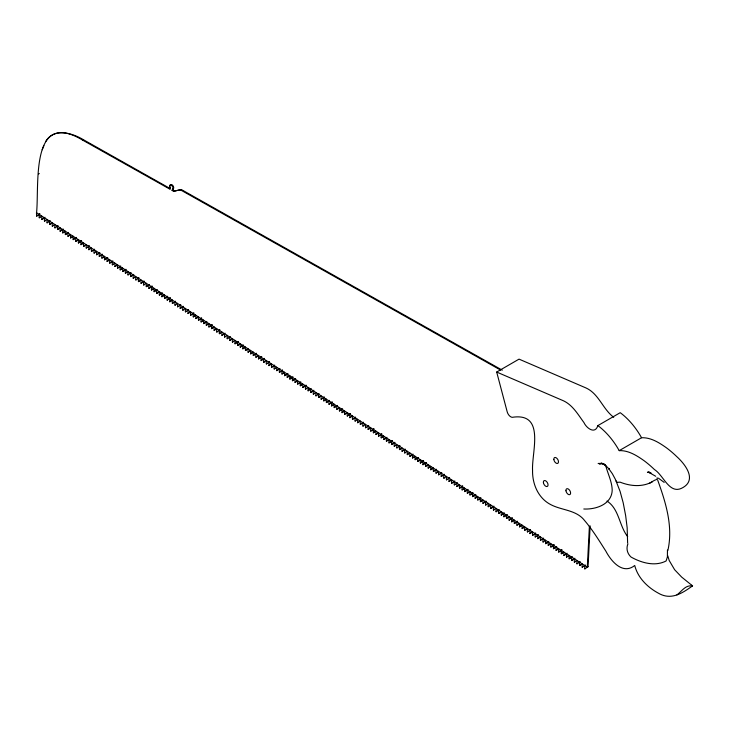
<?xml version="1.0" encoding="UTF-8"?>
<svg xmlns="http://www.w3.org/2000/svg" width="729" height="729" viewBox="0 0 729 729"><rect width="100%" height="100%" fill="white"/><g stroke="black" fill="none" stroke-linecap="round" stroke-linejoin="round"><path stroke-width="1.09" d="M627.614 542.987L627.168 527.851L625.655 515.649L623.204 502.837L620.106 491.437L615.376 479.345L612.36 473.741L608.706 468.574L609.408 469.276L604.341 464.218L605.708 465.594L601.68 463.225L603.384 463.808M36.568 212.74C39.384 184.783 29.925 108.557 82.833 140.232L170.139 189.312A8.866 5.121 60 0 0 169.948 187.918L169.711 187.18A2.442 1.403 60 0 1 171.351 185.239A2.442 1.403 60 0 1 172.691 189.093L173.429 188.674A2.442 1.403 60 0 0 172.527 185.175A2.442 1.403 60 0 0 170.267 185.64M589.396 526.302L587.31 567.153L36.45 212.668L36.641 216.112L39.794 213.925L36.641 216.112M587.228 567.098L588.048 566.734L590.135 525.873M667.855 550.541C673.332 526.438 665.741 502.436 657.613 479.892M502.281 370.177L181.293 189.522L173.575 191.308L172.09 190.433A6.698 3.864 60 0 1 172.518 189.248L172.609 189.175M172.09 190.469L172.828 190.014A7.044 4.073 60 0 1 173.22 188.893L173.265 188.838M42.2 149.755L43.922 145.654M627.961 543.861L627.769 544.217A16.402 13.532 -7.3 0 0 631.068 557.065C641.42 562.861 654.915 566.77 666.106 560.975L667.39 556.947L667.454 550.031M597.862 425.599A51.522 29.743 60 0 1 619.203 450.64C628.462 450.258 636.745 455.525 644.026 460.664A81.894 47.276 60 0 1 654.442 469.549C663.272 474.98 669.049 493.806 681.214 488.448C697.926 480.703 685.533 464.583 676.804 456.646A81.894 47.276 60 0 0 666.379 447.761C659.107 442.612 650.824 437.354 641.556 437.737A51.522 29.743 60 0 0 620.224 412.687L597.862 425.599C595.064 434.757 586.398 428.06 583.929 422.547C578.079 414.619 572.857 405.297 563.626 400.868L496.686 372.045L519.039 359.133L585.988 387.956C598.91 393.815 602.837 409.27 613.727 417.28M45.645 141.544C53.864 127.502 72.344 132.933 83.571 139.813L169.884 188.392M39.056 214.344L39.248 217.789L41.671 216.03L41.863 219.465L42.592 219.046M41.863 219.465L45.016 217.278M44.278 217.707L44.469 221.151L46.893 219.383L47.075 222.828L47.813 222.409M47.075 222.828L50.237 220.641M49.499 221.069L49.69 224.514L52.114 222.746L52.297 226.19L53.035 225.762M52.297 226.19L54.721 224.423L54.912 227.867L55.641 227.448M54.912 227.867L58.065 225.68L57.336 226.108L57.518 229.553L59.869 227.949M57.518 229.553L59.942 227.785L60.133 231.23L63.286 229.043M60.133 231.23L62.557 229.462L62.74 232.906L65.091 231.312M62.74 232.906L65.163 231.148L65.355 234.592L67.706 232.988M65.355 234.592L68.508 232.396M67.77 232.824L67.961 236.269L70.385 234.501L70.576 237.946L72.918 236.351M70.312 234.665L67.961 236.269M70.576 237.946L72.991 236.187L73.182 239.631L76.345 237.435L73.182 239.631M75.606 237.864L75.789 241.308L78.213 239.54L78.404 242.985L81.557 240.798L78.404 242.985M78.14 239.704L75.789 241.308M80.828 241.226L81.01 244.671L83.434 242.903L83.625 246.347L84.354 245.919M83.361 243.067L81.01 244.671M83.625 246.347L86.049 244.579L86.232 248.024L86.97 247.605M86.232 248.024L89.394 245.837L88.656 246.265L88.847 249.71L89.576 249.282M88.847 249.71L91.271 247.942L91.453 251.387L92.191 250.958M91.453 251.387L94.615 249.2M93.877 249.619L94.068 253.063L96.483 251.305L96.675 254.749L97.413 254.321M96.675 254.749L99.837 252.553L99.098 252.981L99.281 256.426L100.019 255.997M99.281 256.426L102.443 254.239L101.705 254.658L101.896 258.102L104.247 256.508M101.896 258.102L104.32 256.344L104.502 259.788L107.664 257.592L104.502 259.788M106.926 258.02L107.117 261.465L109.541 259.697L109.724 263.142L112.075 261.547M109.468 259.861L107.117 261.465M109.724 263.142L112.886 260.955M112.148 261.383L112.339 264.827L114.763 263.06L114.945 266.504L117.296 264.9M114.945 266.504L117.369 264.736L117.56 268.181L119.911 266.586M117.56 268.181L120.713 265.994M119.975 266.422L120.167 269.867L122.59 268.099L122.782 271.543L125.935 269.356L122.782 271.543M122.518 268.263L120.167 269.867M125.197 269.776L125.388 273.22L127.812 271.461L127.994 274.906L128.732 274.478M127.739 271.625L125.388 273.22M127.994 274.906L131.156 272.71M130.418 273.138L130.609 276.583L133.762 274.396L133.033 274.815L133.216 278.259L133.954 277.84M133.216 278.259L135.64 276.501L135.831 279.945L136.569 279.517M135.831 279.945L138.984 277.749M138.255 278.177L138.437 281.622L140.861 279.854L141.052 283.299L141.781 282.879M141.052 283.299L144.205 281.112L143.476 281.54L143.659 284.984L144.397 284.556M143.659 284.984L146.082 283.216L146.274 286.661L149.427 284.474L146.274 286.661M148.88 288.338L152.042 286.151L148.88 288.338L148.689 284.893M151.304 286.579L151.495 290.024L153.91 288.256L154.101 291.7L157.264 289.513M153.837 288.42L151.495 290.024M154.101 291.7L156.525 289.932L156.708 293.377L159.059 291.782M156.708 293.377L159.132 291.618L159.323 295.063L161.674 293.459M159.323 295.063L162.476 292.876M161.747 293.295L161.929 296.739L164.353 294.972L164.544 298.416L167.697 296.229M164.28 295.136L161.929 296.739M164.544 298.416L166.968 296.657L167.151 300.102L170.313 297.915L167.151 300.102M169.575 298.334L169.766 301.779L172.19 300.011L172.372 303.455L173.11 303.036M172.117 300.175L169.766 301.779M172.372 303.455L175.534 301.268L174.796 301.697L174.987 305.141L175.716 304.713M174.987 305.141L177.402 303.373L177.594 306.818L178.332 306.39M177.594 306.818L180.756 304.631M180.017 305.05L180.209 308.495L183.362 306.308M182.624 306.736L182.815 310.18L185.239 308.413L185.421 311.857L186.159 311.438M185.421 311.857L188.583 309.67L187.845 310.098L188.036 313.534L188.775 313.115M188.036 313.534L190.46 311.775L190.643 315.22L193.805 313.033L190.643 315.22M193.067 313.452L193.258 316.896L195.682 315.138L195.864 318.573L198.215 316.978M195.609 315.293L193.258 316.896M195.864 318.573L198.288 316.814L198.479 320.259L201.632 318.072L198.479 320.259M200.903 318.491L201.086 321.936L203.509 320.177L203.701 323.612L206.052 322.018M203.437 320.332L201.086 321.936M203.701 323.612L206.854 321.425M206.116 321.853L206.307 325.298L208.731 323.53L208.922 326.975L212.075 324.788L208.922 326.975M208.658 323.694L206.307 325.298M211.337 325.216L211.528 328.651L213.952 326.893L214.135 330.337L216.486 328.733M213.879 327.057L211.528 328.651M214.135 330.337L216.559 328.569L216.75 332.014L217.488 331.595M216.75 332.014L219.903 329.827L219.174 330.255L219.356 333.7L220.094 333.271M219.356 333.7L221.78 331.932L221.971 335.376L222.7 334.948M221.971 335.376L225.124 333.189M224.395 333.609L224.578 337.053L227.001 335.294L227.193 338.739L227.922 338.311M227.193 338.739L230.346 336.543M229.617 336.971L229.799 340.416L232.223 338.648L232.414 342.092L233.143 341.673M232.414 342.092L234.829 340.334L235.02 343.778L238.183 341.582L235.02 343.778M237.444 342.01L237.627 345.455L240.051 343.687L240.242 347.132L243.404 344.945M239.978 343.851L237.627 345.455M240.242 347.132L242.666 345.373L242.848 348.817L245.199 347.214M242.848 348.817L245.272 347.05L245.463 350.494L247.814 348.89M245.463 350.494L247.887 348.726L248.07 352.171L250.421 350.576M248.07 352.171L250.494 350.412L250.685 353.857L253.036 352.253M250.685 353.857L253.109 352.089L253.291 355.533L256.453 353.346L253.291 355.533M255.715 353.765L255.906 357.21L258.33 355.451L258.513 358.896L261.675 356.7L258.513 358.896M258.257 355.615L255.906 357.21M260.936 357.128L261.128 360.573L264.281 358.386L263.543 358.805L263.734 362.249L264.472 361.83M263.734 362.249L266.158 360.49L266.34 363.935L267.078 363.507M266.34 363.935L269.502 361.739L268.764 362.167L268.955 365.612L269.694 365.183M268.955 365.612L271.379 363.844L271.562 367.288L272.3 366.869M271.562 367.288L274.724 365.101M273.986 365.53L274.177 368.974L276.601 367.206L276.783 370.651L277.521 370.223M276.783 370.651L279.945 368.464M279.398 372.328L282.551 370.141L279.398 372.328L279.207 368.883M281.822 370.569L282.005 374.013L284.428 372.246L284.62 375.69L287.773 373.503L284.62 375.69M284.356 372.41L282.005 374.013M287.035 373.922L287.226 377.367L289.65 375.608L289.841 379.053L292.192 377.449M289.577 375.772L287.226 377.367M289.841 379.053L292.994 376.857M292.447 380.729L295.609 378.542L292.447 380.729L292.256 377.285M294.871 378.962L295.054 382.406L297.478 380.647L297.669 384.092L300.02 382.488M297.405 380.811L295.054 382.406M297.669 384.092L300.822 381.896M300.093 382.324L300.275 385.769L302.699 384.001L302.89 387.445L306.043 385.258L302.89 387.445M302.626 384.165L300.275 385.769M305.314 385.687L305.497 389.131L307.92 387.363L308.112 390.808L308.841 390.38L308.704 387.801M308.112 390.808L311.265 388.621M310.536 389.04L310.718 392.484L313.88 390.297L313.142 390.726L313.333 394.17L314.062 393.742M313.333 394.17L315.748 392.402L315.939 395.847L316.678 395.419M315.939 395.847L319.102 393.66M318.363 394.079L318.555 397.524L320.97 395.765L321.161 399.21L321.899 398.781M321.161 399.21L324.323 397.013L323.585 397.442L323.767 400.886L326.118 399.282M323.767 400.886L326.191 399.118L326.382 402.563L329.535 400.376M326.382 402.563L328.806 400.804L328.989 404.249L332.151 402.062L328.989 404.249M331.413 402.481L331.604 405.925L334.028 404.158L334.21 407.602L337.372 405.415M333.955 404.322L331.604 405.925M334.21 407.602L336.634 405.843L336.825 409.288L339.176 407.684M336.825 409.288L339.249 407.52L339.432 410.965L341.783 409.361M339.432 410.965L342.594 408.778M341.855 409.197L342.047 412.641L344.462 410.883L344.653 414.327L347.004 412.723M344.398 411.047L342.047 412.641M344.653 414.327L347.077 412.559L347.268 416.004L350.421 413.817L347.268 416.004M349.683 414.236L349.874 417.681L352.298 415.922L352.481 419.366L353.219 418.938M352.481 419.366L355.643 417.179L354.905 417.599L355.096 421.043L355.834 420.615M355.096 421.043L357.52 419.275L357.702 422.72L358.44 422.301M357.702 422.72L360.126 420.961L360.317 424.406L361.055 423.977M360.317 424.406L363.47 422.219M362.741 422.638L362.924 426.082L365.347 424.324L365.539 427.759L366.268 427.34M365.539 427.759L368.692 425.572M367.963 426L368.145 429.445L370.569 427.677L370.76 431.121L373.913 428.934L370.76 431.121M370.496 427.841L368.145 429.445M373.175 429.363L373.366 432.798L375.79 431.039L375.982 434.484L378.324 432.88M375.717 431.204L373.366 432.798M375.982 434.484L378.397 432.716L378.588 436.161L381.75 433.974L378.588 436.161M381.012 434.402L381.194 437.837L383.618 436.079L383.809 439.523L386.16 437.919M383.545 436.243L381.194 437.837M383.809 439.523L386.962 437.336M386.233 437.755L386.416 441.2L388.839 439.441L389.031 442.877L392.184 440.69L389.031 442.877M388.767 439.596L386.416 441.2M391.637 444.562L394.799 442.375L391.637 444.562L391.455 441.118M394.061 442.795L394.252 446.239L396.676 444.48L396.858 447.925L397.597 447.497M396.858 447.925L400.021 445.729L399.282 446.157L399.474 449.602L400.203 449.173M399.474 449.602L401.889 447.834L402.08 451.278L402.818 450.859M402.08 451.278L405.242 449.091M404.504 449.52L404.686 452.964L407.11 451.196L407.301 454.641L408.04 454.213M407.301 454.641L409.725 452.873L409.908 456.318L410.646 455.898M409.908 456.318L413.07 454.131M412.332 454.559L412.523 458.003L414.947 456.236L415.129 459.68L418.291 457.493L415.129 459.68M414.874 456.4L412.523 458.003M417.553 457.912L417.744 461.357L420.168 459.598L420.351 463.043L423.513 460.846L420.351 463.043M420.095 459.762L417.744 461.357M422.966 464.719L426.119 462.532L422.966 464.719L422.774 461.275M425.39 462.951L425.572 466.396L427.996 464.637L428.187 468.082L430.538 466.478M427.923 464.801L425.572 466.396M428.187 468.082L430.602 466.314L430.793 469.758L433.144 468.155M430.793 469.758L433.217 467.991L433.4 471.435L435.751 469.841M433.4 471.435L436.562 469.248M435.824 469.676L436.015 473.121L438.439 471.353L438.621 474.798L439.359 474.369M438.366 471.517L436.015 473.121M438.621 474.798L441.783 472.611M441.045 473.03L441.236 476.474L444.389 474.287L443.66 474.716L443.843 478.16L444.581 477.732M443.843 478.16L446.266 476.392L446.458 479.837L447.187 479.409M446.458 479.837L449.611 477.65L448.882 478.069L449.064 481.514L449.802 481.094M449.064 481.514L451.488 479.755L451.679 483.199L452.408 482.771M451.679 483.199L454.832 481.003M454.094 481.432L454.285 484.876L457.447 482.689M456.709 483.108L456.901 486.553L459.316 484.794L459.507 488.239L462.669 486.043L459.507 488.239M459.243 484.958L456.901 486.553M461.931 486.471L462.113 489.915L464.537 488.148L464.728 491.592L467.881 489.405L464.728 491.592M464.464 488.312L462.113 489.915M467.152 489.833L467.335 493.278L469.758 491.51L469.95 494.955L472.301 493.351M469.686 491.674L467.335 493.278M469.95 494.955L473.103 492.768M472.556 496.631L475.718 494.444L472.556 496.631L472.374 493.187M474.98 494.873L475.171 498.317L477.595 496.549L477.777 499.994L480.129 498.39M477.522 496.713L475.171 498.317M477.777 499.994L480.94 497.807M480.201 498.226L480.393 501.67L482.808 499.912L482.999 503.356L483.737 502.928M482.744 500.076L480.393 501.67M482.999 503.356L486.161 501.16L485.423 501.588L485.614 505.033L486.343 504.605M485.614 505.033L488.029 503.265L488.22 506.71L488.959 506.291M488.22 506.71L490.644 504.951L490.827 508.395L491.565 507.967M490.827 508.395L493.989 506.199L493.251 506.628L493.442 510.072L494.18 509.644M493.442 510.072L495.866 508.304L496.048 511.749L496.786 511.33M496.048 511.749L499.21 509.562M498.472 509.99L498.663 513.435L501.087 511.667L501.27 515.111L503.621 513.508M501.27 515.111L504.432 512.924M503.885 516.788L507.038 514.601L503.885 516.788L503.693 513.344M506.309 515.029L506.491 518.474L508.915 516.706L509.106 520.151L512.259 517.964L509.106 520.151M508.842 516.87L506.491 518.474M511.521 518.383L511.712 521.827L514.136 520.069L514.328 523.513L517.481 521.326L514.328 523.513M514.063 520.233L511.712 521.827M516.743 521.745L516.934 525.19L519.358 523.422L519.54 526.867L521.891 525.272M519.285 523.586L516.934 525.19M519.54 526.867L521.964 525.108L522.155 528.552L524.506 526.949M522.155 528.552L524.579 526.785L524.762 530.229L527.113 528.625M524.762 530.229L527.185 528.461L527.377 531.906L528.115 531.487M527.377 531.906L530.53 529.719L529.801 530.147L529.983 533.592L530.721 533.163M529.983 533.592L532.407 531.824L532.598 535.268L533.327 534.849M532.598 535.268L535.751 533.081L535.022 533.51L535.204 536.945L535.943 536.526M535.204 536.945L538.366 534.758L537.628 535.186L537.82 538.631L538.549 538.202M537.82 538.631L540.235 536.863L540.426 540.307L541.164 539.888M540.426 540.307L543.588 538.12M542.85 538.549L543.041 541.984L545.456 540.225L545.647 543.67L547.998 542.066M545.647 543.67L548.809 541.483M548.071 541.902L548.254 545.347L550.677 543.588L550.869 547.023L554.022 544.836L550.869 547.023M550.605 543.743L548.254 545.347M553.475 548.709L556.637 546.522L553.475 548.709L553.293 545.265M555.899 546.941L556.09 550.386L558.514 548.627L558.696 552.063L561.859 549.876L558.696 552.063M558.441 548.782L556.09 550.386M561.12 550.304L561.312 553.748L563.736 551.981L563.918 555.425L566.269 553.821M563.663 552.145L561.312 553.748M563.918 555.425L567.08 553.238M566.342 553.666L566.533 557.111L568.948 555.343L569.139 558.788L572.301 556.601M568.884 555.507L566.533 557.111M569.139 558.788L571.563 557.02L571.746 560.464L572.484 560.045M571.746 560.464L574.908 558.277L574.17 558.706L574.361 562.15L575.099 561.722M574.361 562.15L576.785 560.382L576.967 563.827L577.705 563.399M576.967 563.827L580.129 561.64L579.391 562.059L579.582 565.504L580.32 565.084M579.582 565.504L582.006 563.745L582.189 567.189L582.927 566.761M582.189 567.189L585.351 564.993M584.612 565.422L584.804 568.866L588.048 566.734M676.913 594.9C681.524 591.52 685.533 584.776 692.122 585.961L692.55 585.87C681.524 593.825 670.68 600.532 658.114 593.032C647.352 587.164 637.784 577.66 634.722 565.485C622.703 575.081 611.102 561.193 605.854 551.142C599.202 540.754 592.777 530.138 584.749 520.743C576.557 509.835 562.013 510.5 550.896 504.696C538.275 498.299 532.27 484.047 532.562 470.424C531.541 451.898 545.757 412.104 512.132 417.325A5.349 3.089 60 0 1 507.211 411.885L496.686 372.045M652.218 481.933L649.047 483.473L654.66 480.229A16.147 3.49 1.9 0 0 657.066 477.723M82.833 140.232L83.571 139.813M38.555 173.921L39.284 173.502M39.248 217.789L39.986 217.37M44.469 221.151L45.207 220.723M49.69 224.514L50.429 224.085M169.821 187.453L170.55 187.025M173.575 191.308L181.293 189.522M94.068 253.063L94.797 252.644M112.339 264.827L113.068 264.399M130.609 276.583L131.348 276.154M138.437 281.622L139.175 281.194M180.209 308.495L180.938 308.075M182.815 310.18L183.553 309.752M224.578 337.053L225.316 336.634M229.799 340.416L230.537 339.987M261.128 360.573L261.857 360.144M274.177 368.974L274.915 368.546M305.497 389.131L306.235 388.703M310.718 392.484L311.456 392.065M318.555 397.524L319.284 397.105M349.874 417.681L350.613 417.261M362.924 426.082L363.662 425.663M394.252 446.239L394.981 445.82M404.686 452.964L405.424 452.536M441.236 476.474L441.974 476.055M454.285 484.876L455.024 484.448M498.663 513.435L499.401 513.006M619.203 450.64L641.556 437.737M543.041 541.984L543.77 541.565M584.804 568.866L585.533 568.438M601.58 463.161L599.53 463.936L601.352 463.38L598.135 463.48L604.232 464.1M649.02 483.354C639.652 487.063 629.291 485.787 620.106 482.161L617.609 482.316L616.452 481.851L616.205 480.903M583.801 508.997C595.885 509.635 611.877 504.359 612.196 490.052C611.959 481.55 607.84 473.832 605.744 465.731M649.575 472.173L647.443 472.237L651.015 472.975L648.473 472.128L655.69 476.274M180.555 189.941L500.559 370.05M172.819 190.041L174.313 190.88M691.484 585.305L692.55 585.87L681.679 577.095L674.635 569.732L669.167 560.455L667.8 555.817M658.387 478.151L664.201 482.398M607.002 501.06C619.258 508.933 619.085 525.828 627.696 536.644M290.479 376.902L290.57 378.624M553.849 459.562A3.308 1.905 60 0 0 557.621 463.425A3.308 1.905 60 0 0 556.992 458.441A3.308 1.905 60 0 0 553.849 459.562M543.406 482.625A3.308 1.905 60 0 0 547.178 486.489A3.308 1.905 60 0 0 546.55 481.505A3.308 1.905 60 0 0 543.406 482.625M565.968 490.772A3.308 1.905 60 0 0 569.741 494.636A3.308 1.905 60 0 0 569.112 489.651A3.308 1.905 60 0 0 565.968 490.772"/></g></svg>
